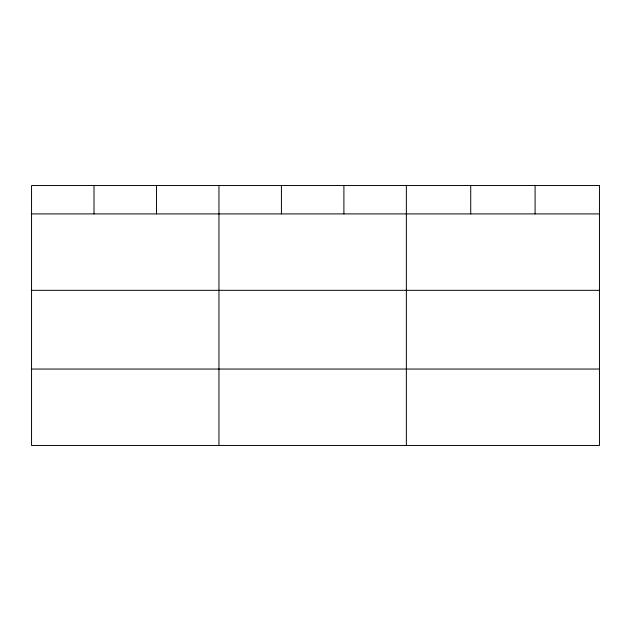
<?xml version="1.0" encoding="UTF-8"?>
<svg xmlns="http://www.w3.org/2000/svg" width="631" height="631" viewBox="0 0 631 631"><rect width="100%" height="100%" fill="white"/><g stroke="black" fill="none" stroke-linecap="round" stroke-linejoin="round"><path stroke-width="0.95" d="M31.55 213.909L599.45 213.909M31.55 290.323L599.45 290.323M31.55 369.048L599.45 369.048M535.088 185.538L535.088 213.909M470.726 185.538L470.726 213.909M406.364 185.538L406.364 445.462M343.895 185.538L343.895 213.909M281.426 185.538L281.426 213.909M218.957 185.538L218.957 445.462M156.488 185.538L156.488 213.909M94.019 185.538L94.019 213.909M599.45 185.538L31.55 185.538L31.55 445.462L599.45 445.462L599.45 185.538"/></g></svg>
